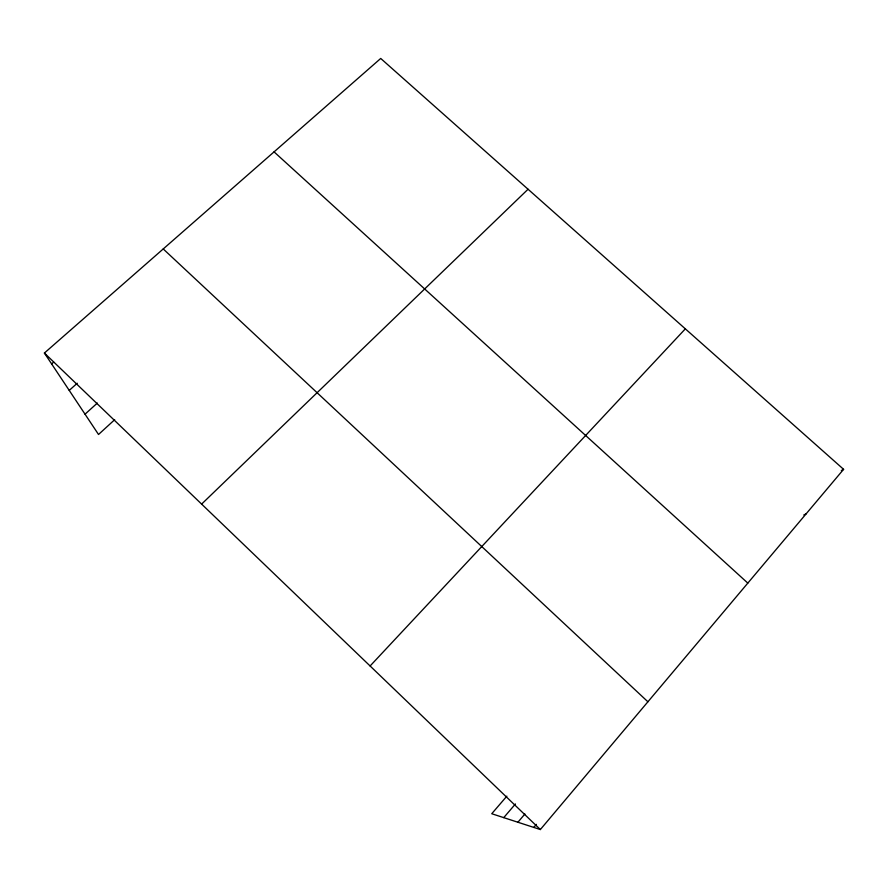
<?xml version="1.0" encoding="UTF-8"?>
<svg xmlns="http://www.w3.org/2000/svg" width="888" height="888" viewBox="0 0 888 888"><rect width="100%" height="100%" fill="white"/><g stroke="black" fill="none" stroke-linecap="round" stroke-linejoin="round"><path stroke-width="1.33" d="M533.788 827.416L536.374 824.353M506.859 796.159L491.741 813.73L540.348 829.547L843.6 469.33L380.719 58.453L44.4 353.036L98.524 434.487L114.696 419.691M517.904 822.244L524.908 813.996M503.74 817.637L515.429 803.973M370.107 665.978L685.336 328.849M201.62 504.095L528.06 189.233M85.037 414.185L97.336 403.063M69.231 390.398L77.245 383.25M51.626 363.914L53.691 362.093M841.313 470.562L843.6 469.33M803.762 515.007L806.115 513.863M274.059 151.87L747.818 583.105M163.226 248.951L647.907 701.786M44.4 353.036L540.348 829.547"/></g></svg>
